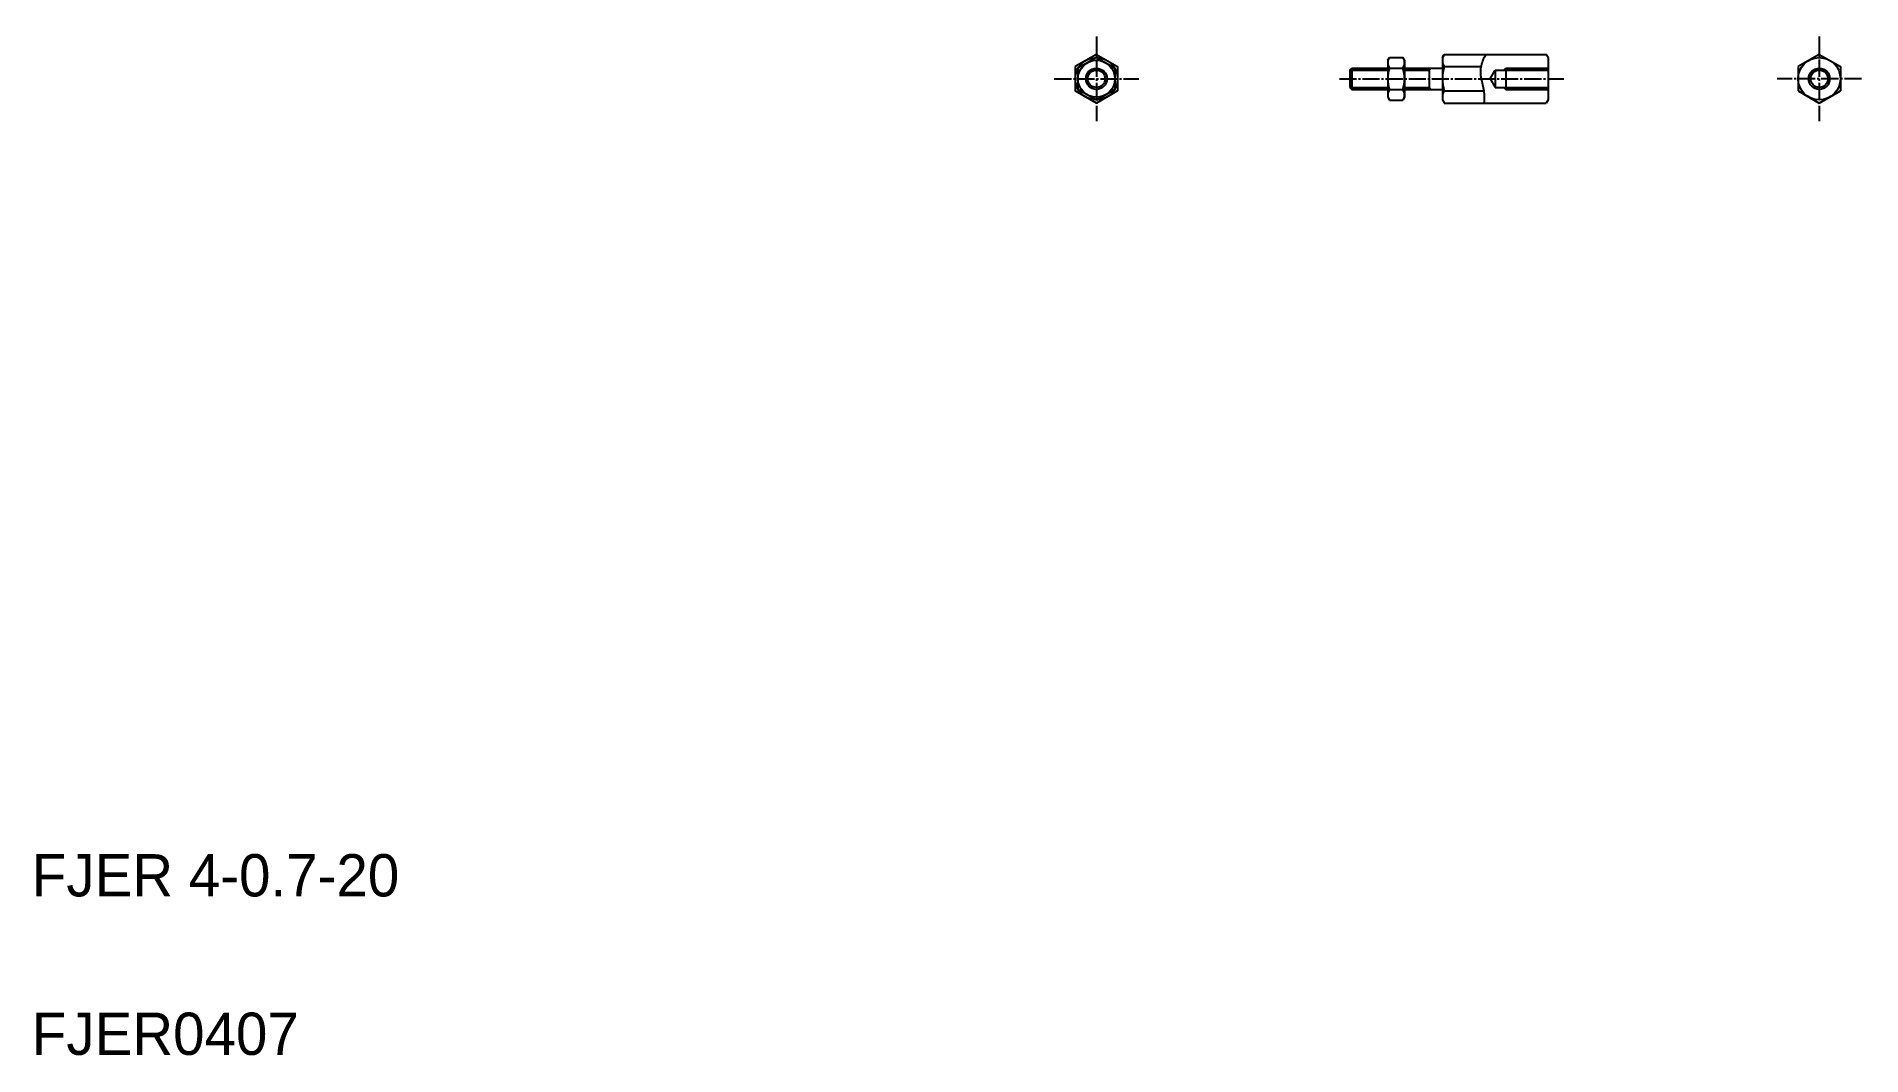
# Model space of a CAD drawing. Extents: x 21 to 366, y 20 to 213.
import ezdxf

# ---------------------------------------------------------------- set-up
doc = ezdxf.new("R2010")
doc.units = 0
doc.header["$LTSCALE"] = 0.25
doc.linetypes.add('CENTER', pattern=[17.5, 13, -1.5, 1.5, -1.5])
doc.layers.get('0').update_dxf_attribs({"linetype": 'CONTINUOUS'})
doc.layers.add('CENTER', color=1, linetype='CENTER')

msp = doc.modelspace()

# ---------------------------------------------------------------- linework, layer by layer
for p, q in [((221.57, 209.4), (217.57, 207.09)), ((221.57, 208.82), (218.07, 206.8)), ((221.57, 209.4), (225.57, 207.09)), ((221.57, 208.82), (225.07, 206.8)), ((276.72, 208.28), (277.03, 208.82)), ((276.72, 208.28), (276.72, 201.28)), ((277.03, 208.82), (279.61, 208.82)), ((279.92, 208.28), (279.61, 208.82)), ((279.92, 208.28), (279.92, 201.28)), ((287.07, 208.78), (287.43, 209.4)), ((287.07, 208.78), (287.07, 200.78)), ((287.43, 209.4), (306.71, 209.4)), ((307.07, 208.78), (306.71, 209.4)), ((307.07, 208.78), (307.07, 200.78)), ((358.43, 209.4), (354.43, 207.09)), ((358.43, 209.4), (362.43, 207.09)), ((217.57, 207.09), (217.57, 202.47)), ((217.57, 205.94), (217.57, 205.94)), ((217.57, 204.78), (217.57, 204.78)), ((218.07, 206.8), (218.07, 202.76)), ((225.07, 206.8), (225.07, 202.76)), ((225.57, 207.09), (225.57, 202.47)), ((269.57, 206.43), (269.92, 206.78)), ((269.57, 206.43), (269.57, 203.13)), ((269.92, 206.78), (276.72, 206.78)), ((269.92, 206.78), (269.92, 202.78)), ((277.04, 206.8), (279.6, 206.8)), ((279.92, 206.78), (287.07, 206.78)), ((284.57, 206.78), (284.57, 202.78)), ((287.44, 207.09), (294.38, 207.09)), ((296.12, 204.78), (297.07, 206.43)), ((296.12, 204.78), (297.07, 203.13)), ((297.07, 206.43), (307.07, 206.43)), ((297.07, 206.43), (297.07, 203.13)), ((299.07, 206.78), (299.07, 202.78)), ((354.43, 207.09), (354.43, 202.47)), ((362.43, 207.09), (362.43, 202.47)), ((221.57, 200.16), (217.57, 202.47)), ((221.57, 200.74), (218.07, 202.76)), ((225.07, 202.76), (221.57, 200.74)), ((225.57, 202.47), (221.57, 200.16)), ((269.57, 203.13), (269.92, 202.78)), ((269.92, 202.78), (276.72, 202.78)), ((276.72, 201.28), (277.03, 200.74)), ((277.03, 200.74), (279.61, 200.74)), ((277.04, 202.76), (279.6, 202.76)), ((279.92, 201.28), (279.61, 200.74)), ((279.92, 202.78), (287.07, 202.78)), ((287.07, 200.78), (287.43, 200.16)), ((287.44, 202.47), (294.9, 202.47)), ((297.07, 203.13), (307.07, 203.13)), ((307.07, 200.78), (306.71, 200.16)), ((354.43, 202.47), (358.43, 200.16)), ((358.43, 200.16), (362.43, 202.47)), ((287.43, 200.16), (306.71, 200.16))]:
    msp.add_line(p, q)
at = {"color": 3}
for p, q in [((269.57, 206.43), (276.72, 206.43)), ((279.92, 206.43), (284.57, 206.43)), ((284.57, 206.43), (284.92, 206.78)), ((298.72, 206.43), (299.07, 206.78)), ((299.07, 206.78), (307.07, 206.78)), ((269.57, 203.13), (276.72, 203.13)), ((279.92, 203.13), (284.57, 203.13)), ((284.57, 203.13), (284.92, 202.78)), ((298.72, 203.13), (299.07, 202.78)), ((299.07, 202.78), (307.07, 202.78))]:
    msp.add_line(p, q, dxfattribs=at)
msp.add_lwpolyline([(295.32, 209.4, 0.046079), (294.76, 208.35, 0.04814), (294.41, 207.22, 0.053451), (294.28, 206.04, 0.041862), (294.4, 204.86, 0.011956), (294.65, 203.69, -0.012749), (294.89, 202.53, -0.037092), (295.01, 201.35, -0.060617), (294.9, 200.16)], format="xyb", dxfattribs=at)
for centre, radius in [((221.57, 204.78), 4), ((221.57, 204.78), 3.5), ((358.43, 204.78), 4), ((221.57, 204.78), 2), ((358.43, 204.78), 1.65)]:
    msp.add_circle(centre, radius)
for centre, radius in [((221.57, 204.78), 1.65), ((358.43, 204.78), 2)]:
    msp.add_circle(centre, radius, dxfattribs=at)
for centre, radius, start, end in [((278.47, 207.81), 1.75, 150, 215.2644), ((278.17, 207.81), 1.75, 324.7356, 30), ((289.07, 208.25), 2, 150, 215.2644), ((283.24, 204.78), 6.52, 161.9403, 198.0597), ((273.4, 204.78), 6.52, 341.9403, 18.0597), ((294.52, 204.78), 7.45, 161.9403, 198.0597), ((278.47, 201.75), 1.75, 144.7356, 210), ((278.17, 201.75), 1.75, 330, 35.2644), ((289.07, 201.32), 2, 144.7356, 210)]:
    msp.add_arc(centre, radius, start, end)
at = {"layer": 'CENTER', "color": 1, "linetype": 'CENTER'}
for p, q in [((221.57, 212.78), (221.57, 196.78)), ((358.43, 212.78), (358.43, 196.78)), ((213.57, 204.78), (229.57, 204.78)), ((267.57, 204.78), (310.07, 204.78)), ((366.43, 204.78), (350.43, 204.78))]:
    msp.add_line(p, q, dxfattribs=at)

# ---------------------------------------------------------------- texts
for s, p in [('FJER 4-0.7-20', (20, 50)), ('FJER0407', (20, 20))]:
    msp.add_text(s, height=8).set_placement(p)

doc.saveas('drawing.dxf')
